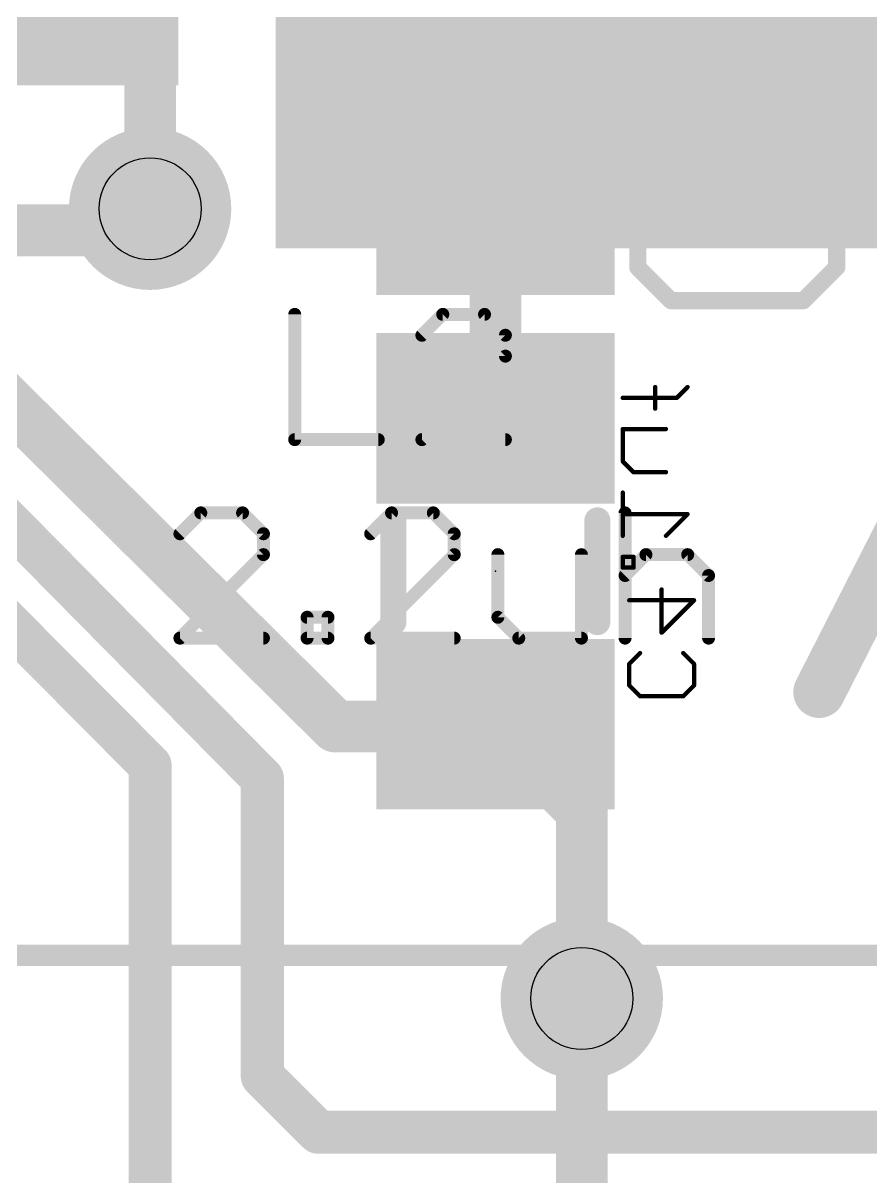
# Model space of a CAD drawing. Extents: x -6 to 101, y -9 to 20.
# Drawn here: x 25.19 to 30.17, y 2.73 to 9.53 of the extents above; entities that cross this region are included whole.
import ezdxf

# ---------------------------------------------------------------- set-up
doc = ezdxf.new("R2010")
doc.units = 0
for name, color, linetype in [('1', 22, 'CONTINUOUS'), ('16', 175, 'CONTINUOUS'), ('18', 82, 'CONTINUOUS'), ('21', 253, 'CONTINUOUS'), ('22', 253, 'CONTINUOUS'), ('24', 7, 'CONTINUOUS'), ('25', 253, 'CONTINUOUS'), ('26', 253, 'CONTINUOUS'), ('29', 253, 'CONTINUOUS'), ('30', 253, 'CONTINUOUS'), ('31', 253, 'CONTINUOUS'), ('32', 253, 'CONTINUOUS'), ('39', 22, 'CONTINUOUS'), ('44', 253, 'CONTINUOUS'), ('51', 253, 'CONTINUOUS'), ('52', 253, 'CONTINUOUS')]:
    doc.layers.add(name, color=color, linetype=linetype)

# ---------------------------------------------------------------- blocks, each defined once
blk = doc.blocks.new('RECT')
blk.add_solid([(-0.5, -0.5), (0.5, -0.5), (-0.5, 0.5), (0.5, 0.5)])
blk = doc.blocks.new('ROUNDV')
at = {"const_width": 0.5}
blk.add_lwpolyline([(0, -0.25, 1), (0, 0.25, 1), (0, -0.25)], format="xyb", dxfattribs=at)

msp = doc.modelspace()

# ---------------------------------------------------------------- linework, layer by layer
at = {"layer": '1'}
for points, const_width in [([(27.763, 9.9618), (28.4734, 9.2514)], 0.3048), ([(28.4734, 9.2514), (30.816, 9.2514)], 0.4064), ([(25.8064, 8.3058), (25.9334, 8.4328)], 0.3048), ([(24.3078, 8.3058), (25.8064, 8.3058)], 0.3048), ([(30.5562, 6.9342), (29.8704, 5.588)], 0.3048), ([(28.4734, 1.4986), (28.4734, 3.7846)], 0.3048)]:
    msp.add_lwpolyline(points, dxfattribs=dict(at, const_width=const_width))
for points, const_width in [([(28.4734, 9.353, 1), (28.4734, 9.1498)], 0.2032), ([(28.4195, 9.1975, 1), (28.5273, 9.3053)], 0.1524), ([(25.9873, 8.3789, 1), (25.8795, 8.4867)], 0.1524), ([(25.7525, 8.3597, 1), (25.8603, 8.2519)], 0.1524), ([(25.8064, 8.2296, 1), (25.8064, 8.382)], 0.1524), ([(29.8025, 5.6226, 1), (29.9383, 5.5534)], 0.1524), ([(28.5496, 3.7846, 1), (28.3972, 3.7846)], 0.1524)]:
    msp.add_lwpolyline(points, format="xyb", dxfattribs=dict(at, const_width=const_width))
at = {"layer": '16'}
for points, const_width in [([(25.9334, 8.4328), (25.9334, 11.0998)], 0.3048), ([(22.5806, 9.144), (26.5938, 5.08)], 0.254), ([(23.622, 8.763), (27.0256, 5.3848)], 0.3048), ([(22.3774, 8.7376), (25.9334, 5.1562)], 0.254), ([(27.9654, 8.6274), (27.9654, 7.1992)], 0.3048), ([(27.0256, 5.3848), (27.951, 5.3848)], 0.3048), ([(27.9654, 5.3992), (27.697, 5.3992)], 0.3048), ([(27.951, 5.3848), (27.9654, 5.3992)], 0.3048), ([(28.4734, 4.8912), (27.9654, 5.3992)], 0.3048), ([(25.9334, 5.1562), (25.9334, 1.4986)], 0.254), ([(26.5938, 5.08), (26.5938, 3.3274)], 0.254), ([(28.4734, 3.7846), (28.4734, 4.8912)], 0.3048), ([(26.5938, 3.3274), (26.924, 2.9972)], 0.254), ([(26.924, 2.9972), (32.7914, 2.9972)], 0.254)]:
    msp.add_lwpolyline(points, dxfattribs=dict(at, const_width=const_width))
for points, const_width in [([(28.0416, 8.6274, 1), (27.8892, 8.6274)], 0.1524), ([(25.8572, 8.4328, 1), (26.0096, 8.4328)], 0.1524), ([(27.8892, 7.1992, 1), (28.0416, 7.1992)], 0.1524), ([(27.0256, 5.461, 1), (27.0256, 5.3086)], 0.1524), ([(26.9719, 5.3307, 1), (27.0793, 5.4389)], 0.1524), ([(27.697, 5.4754, 1), (27.697, 5.323)], 0.1524), ([(27.8971, 5.4387, 1), (28.0049, 5.3309)], 0.1524), ([(28.0193, 5.4531, 1), (27.9115, 5.3453)], 0.1524), ([(28.0193, 5.3453, 1), (27.9115, 5.4531)], 0.1524), ([(27.951, 5.3086, 1), (27.951, 5.461)], 0.1524), ([(27.9654, 5.323, 1), (27.9654, 5.4754)], 0.1524), ([(25.9969, 5.1562, 1), (25.8699, 5.1562)], 0.127), ([(25.8883, 5.1115, 1), (25.9785, 5.2009)], 0.127), ([(26.6573, 5.08, 1), (26.5303, 5.08)], 0.127), ([(26.5486, 5.0354, 1), (26.639, 5.1246)], 0.127), ([(28.5496, 4.8912, 1), (28.3972, 4.8912)], 0.1524), ([(28.4195, 4.8373, 1), (28.5273, 4.9451)], 0.1524), ([(28.3972, 3.7846, 1), (28.5496, 3.7846)], 0.1524), ([(26.6387, 3.3723, 1), (26.5489, 3.2825)], 0.127), ([(26.5303, 3.3274, 1), (26.6573, 3.3274)], 0.127), ([(26.924, 3.0607, 1), (26.924, 2.9337)], 0.127), ([(26.8791, 2.9523, 1), (26.9689, 3.0421)], 0.127)]:
    msp.add_lwpolyline(points, format="xyb", dxfattribs=dict(at, const_width=const_width))
at = {"layer": '21', "const_width": 0.127}
msp.add_lwpolyline([(0.5334, 4.0386), (43.7134, 4.0386)], dxfattribs=at)
at = {"layer": '22', "const_width": 0.1524}
for points in [[(27.3654, 6.5992), (27.3654, 5.9992)], [(28.5654, 6.5992), (28.5654, 5.9992)]]:
    msp.add_lwpolyline(points, dxfattribs=at)
at = {"layer": '22', "const_width": 0.0762}
for points in [[(27.4035, 6.5992, 1), (27.3273, 6.5992)], [(28.6035, 6.5992, 1), (28.5273, 6.5992)], [(27.3273, 5.9992, 1), (27.4035, 5.9992)], [(28.5273, 5.9992, 1), (28.6035, 5.9992)]]:
    msp.add_lwpolyline(points, format="xyb", dxfattribs=at)
at = {"layer": '24'}
msp.add_point((27.9654, 6.2992), dxfattribs=at)
at = {"layer": '25', "const_width": 0.0762}
for points in [[(26.7843, 7.8111), (26.7843, 7.0739)], [(27.6556, 7.8111), (27.5327, 7.6883)], [(27.9013, 7.8111), (27.6556, 7.8111)], [(28.0242, 7.6883), (27.9013, 7.8111)], [(28.0242, 7.5654), (28.0242, 7.6883)], [(27.5327, 7.0739), (28.0242, 7.5654)], [(26.7843, 7.0739), (27.2758, 7.0739)], [(28.0242, 7.0739), (27.5327, 7.0739)], [(26.2317, 6.6427), (26.1088, 6.5199)], [(26.4774, 6.6427), (26.2317, 6.6427)], [(26.6003, 6.5199), (26.4774, 6.6427)], [(27.3543, 6.6427), (27.2315, 6.5199)], [(27.6001, 6.6427), (27.3543, 6.6427)], [(27.7229, 6.5199), (27.6001, 6.6427)], [(28.7283, 6.6427), (28.7283, 5.9055)], [(26.6003, 6.397), (26.6003, 6.5199)], [(27.7229, 6.397), (27.7229, 6.5199)], [(26.1088, 5.9055), (26.6003, 6.397)], [(27.2315, 5.9055), (27.7229, 6.397)], [(27.9799, 6.397), (27.9799, 6.0284)], [(28.4714, 5.9055), (28.4714, 6.397)], [(28.7283, 6.2741), (28.8512, 6.397)], [(28.8512, 6.397), (29.0969, 6.397)], [(29.0969, 6.397), (29.2198, 6.2741)], [(29.2198, 6.2741), (29.2198, 5.9055)], [(26.8572, 5.9055), (26.8572, 6.0284)], [(26.8572, 6.0284), (26.9801, 6.0284)], [(26.9801, 6.0284), (26.9801, 5.9055)], [(27.9799, 6.0284), (28.1027, 5.9055)], [(26.6003, 5.9055), (26.1088, 5.9055)], [(26.9801, 5.9055), (26.8572, 5.9055)], [(27.7229, 5.9055), (27.2315, 5.9055)], [(28.1027, 5.9055), (28.4714, 5.9055)]]:
    msp.add_lwpolyline(points, dxfattribs=at)
at = {"layer": '25', "const_width": 0.0381}
for points in [[(26.8034, 7.8111, 1), (26.7653, 7.8111)], [(27.6556, 7.8302, 1), (27.6556, 7.7921)], [(27.6691, 7.7977, 1), (27.6421, 7.8246)], [(27.9148, 7.8246, 1), (27.8879, 7.7977)], [(27.9013, 7.7921, 1), (27.9013, 7.8302)], [(27.5192, 7.7017, 1), (27.5462, 7.6748)], [(28.0433, 7.6883, 1), (28.0052, 7.6883)], [(28.0107, 7.6748, 1), (28.0377, 7.7017)], [(28.0052, 7.5654, 1), (28.0433, 7.5654)], [(28.0377, 7.5519, 1), (28.0107, 7.5789)], [(26.7843, 7.093, 1), (26.7843, 7.0549)], [(26.7653, 7.0739, 1), (26.8034, 7.0739)], [(27.2758, 7.0549, 1), (27.2758, 7.093)], [(27.5327, 7.093, 1), (27.5327, 7.0549)], [(27.5192, 7.0874, 1), (27.5462, 7.0604)], [(28.0242, 7.0549, 1), (28.0242, 7.093)], [(26.2317, 6.6618, 1), (26.2317, 6.6237)], [(26.2452, 6.6293, 1), (26.2182, 6.6562)], [(26.4909, 6.6562, 1), (26.464, 6.6293)], [(26.4774, 6.6237, 1), (26.4774, 6.6618)], [(27.3543, 6.6618, 1), (27.3543, 6.6237)], [(27.3678, 6.6293, 1), (27.3409, 6.6562)], [(27.6135, 6.6562, 1), (27.5866, 6.6293)], [(27.6001, 6.6237, 1), (27.6001, 6.6618)], [(28.7473, 6.6427, 1), (28.7092, 6.6427)], [(26.0954, 6.5333, 1), (26.1223, 6.5064)], [(26.6194, 6.5199, 1), (26.5813, 6.5199)], [(26.5868, 6.5064, 1), (26.6138, 6.5333)], [(27.218, 6.5333, 1), (27.2449, 6.5064)], [(27.742, 6.5199, 1), (27.7039, 6.5199)], [(27.7095, 6.5064, 1), (27.7364, 6.5333)], [(26.5813, 6.397, 1), (26.6194, 6.397)], [(26.6138, 6.3835, 1), (26.5868, 6.4105)], [(27.7039, 6.397, 1), (27.742, 6.397)], [(27.7364, 6.3835, 1), (27.7095, 6.4105)], [(27.9989, 6.397, 1), (27.9608, 6.397)], [(28.4904, 6.397, 1), (28.4523, 6.397)], [(28.8512, 6.416, 1), (28.8512, 6.3779)], [(28.8646, 6.3835, 1), (28.8377, 6.4105)], [(29.1104, 6.4105, 1), (29.0834, 6.3835)], [(29.0969, 6.3779, 1), (29.0969, 6.416)], [(28.7148, 6.2876, 1), (28.7418, 6.2606)], [(29.2388, 6.2741, 1), (29.2007, 6.2741)], [(29.2063, 6.2606, 1), (29.2332, 6.2876)], [(26.8572, 6.0474, 1), (26.8572, 6.0093)], [(26.8763, 6.0284, 1), (26.8382, 6.0284)], [(26.9992, 6.0284, 1), (26.9611, 6.0284)], [(26.9801, 6.0093, 1), (26.9801, 6.0474)], [(27.9608, 6.0284, 1), (27.9989, 6.0284)], [(27.9933, 6.0418, 1), (27.9664, 6.0149)], [(26.1088, 5.9245, 1), (26.1088, 5.8864)], [(26.0954, 5.919, 1), (26.1223, 5.892)], [(26.6003, 5.8864, 1), (26.6003, 5.9245)], [(26.8572, 5.9245, 1), (26.8572, 5.8864)], [(26.8382, 5.9055, 1), (26.8763, 5.9055)], [(26.9611, 5.9055, 1), (26.9992, 5.9055)], [(26.9801, 5.8864, 1), (26.9801, 5.9245)], [(27.218, 5.919, 1), (27.2449, 5.892)], [(27.2315, 5.9245, 1), (27.2315, 5.8864)], [(27.7229, 5.8864, 1), (27.7229, 5.9245)], [(28.1027, 5.9245, 1), (28.1027, 5.8864)], [(28.0893, 5.892, 1), (28.1162, 5.919)], [(28.4523, 5.9055, 1), (28.4904, 5.9055)], [(28.4714, 5.8864, 1), (28.4714, 5.9245)], [(28.7092, 5.9055, 1), (28.7473, 5.9055)], [(29.2007, 5.9055, 1), (29.2388, 5.9055)]]:
    msp.add_lwpolyline(points, format="xyb", dxfattribs=at)
at = {"layer": '26'}
for points, const_width in [([(29.1934, 9.6465), (29.1934, 9.0618)], 0.1016), ([(29.973, 9.0618), (29.973, 9.6465)], 0.1016), ([(28.8036, 9.0618), (29.973, 9.0618)], 0.1016), ([(28.8036, 8.4771), (28.9985, 8.672)], 0.1016), ([(28.9985, 8.672), (29.3883, 8.672)], 0.1016), ([(29.3883, 8.672), (29.3883, 8.2822)], 0.1016), ([(29.7781, 8.672), (29.973, 8.4771)], 0.1016), ([(28.8036, 8.0873), (28.8036, 8.4771)], 0.1016), ([(29.973, 8.4771), (29.973, 8.0873)], 0.1016), ([(28.9985, 7.8924), (28.8036, 8.0873)], 0.1016), ([(29.973, 8.0873), (29.7781, 7.8924)], 0.1016), ([(29.7781, 7.8924), (28.9985, 7.8924)], 0.1016), ([(28.9054, 7.2562), (28.9054, 7.3833)], 0.0254), ([(29.0325, 7.3198), (29.096, 7.3833)], 0.0254), ([(28.7147, 7.3198), (29.0325, 7.3198)], 0.0254), ([(28.7147, 6.9456), (28.7147, 7.1362)], 0.0254), ([(28.7147, 7.1362), (28.9689, 7.1362)], 0.0254), ([(28.7783, 6.882), (28.7147, 6.9456)], 0.0254), ([(28.9689, 6.882), (28.7783, 6.882)], 0.0254), ([(28.7147, 6.5078), (28.7147, 6.762)], 0.0254), ([(29.096, 6.6349), (28.7147, 6.6349)], 0.0254), ([(28.9689, 6.5078), (29.096, 6.6349)], 0.0254), ([(28.7783, 6.3843), (28.7147, 6.3843)], 0.0254), ([(28.7147, 6.3843), (28.7147, 6.3207)], 0.0254), ([(28.7783, 6.3207), (28.7783, 6.3843)], 0.0254), ([(28.7147, 6.3207), (28.7783, 6.3207)], 0.0254), ([(28.9435, 5.9377), (28.9435, 6.1919)], 0.0254), ([(28.7528, 6.1284), (29.1341, 6.1284)], 0.0254), ([(29.1341, 6.1284), (28.9435, 5.9377)], 0.0254), ([(28.7528, 5.7541), (28.8164, 5.8177)], 0.0254), ([(29.0706, 5.8177), (29.1341, 5.7541)], 0.0254), ([(28.7528, 5.627), (28.7528, 5.7541)], 0.0254), ([(29.1341, 5.7541), (29.1341, 5.627)], 0.0254), ([(28.8164, 5.5635), (28.7528, 5.627)], 0.0254), ([(29.1341, 5.627), (29.0706, 5.5635)], 0.0254), ([(29.0706, 5.5635), (28.8164, 5.5635)], 0.0254)]:
    msp.add_lwpolyline(points, dxfattribs=dict(at, const_width=const_width))
for points, const_width in [([(28.8036, 9.0872, 1), (28.8036, 9.0364)], 0.0508), ([(29.973, 9.0364, 1), (29.973, 9.0872)], 0.0508), ([(29.168, 9.0618, 1), (29.2188, 9.0618)], 0.0508), ([(29.9476, 9.0618, 1), (29.9984, 9.0618)], 0.0508), ([(28.9985, 8.6974, 1), (28.9985, 8.6466)], 0.0508), ([(29.0165, 8.654, 1), (28.9805, 8.69)], 0.0508), ([(29.4137, 8.672, 1), (29.3629, 8.672)], 0.0508), ([(29.3883, 8.6466, 1), (29.3883, 8.6974)], 0.0508), ([(29.7961, 8.69, 1), (29.7601, 8.654)], 0.0508), ([(28.7856, 8.4951, 1), (28.8216, 8.4591)], 0.0508), ([(28.829, 8.4771, 1), (28.7782, 8.4771)], 0.0508), ([(29.9984, 8.4771, 1), (29.9476, 8.4771)], 0.0508), ([(29.955, 8.4591, 1), (29.991, 8.4951)], 0.0508), ([(29.3629, 8.2822, 1), (29.4137, 8.2822)], 0.0508), ([(28.8216, 8.1053, 1), (28.7856, 8.0693)], 0.0508), ([(28.7782, 8.0873, 1), (28.829, 8.0873)], 0.0508), ([(29.9476, 8.0873, 1), (29.9984, 8.0873)], 0.0508), ([(29.991, 8.0693, 1), (29.955, 8.1053)], 0.0508), ([(28.9985, 7.9178, 1), (28.9985, 7.867)], 0.0508), ([(28.9805, 7.8744, 1), (29.0165, 7.9104)], 0.0508), ([(29.7601, 7.9104, 1), (29.7961, 7.8744)], 0.0508), ([(29.7781, 7.867, 1), (29.7781, 7.9178)], 0.0508), ([(28.9117, 7.3833, 1), (28.899, 7.3833)], 0.0127), ([(29.1005, 7.3788, 1), (29.0915, 7.3878)], 0.0127), ([(28.7147, 7.3261, 1), (28.7147, 7.3134)], 0.0127), ([(29.028, 7.3243, 1), (29.037, 7.3153)], 0.0127), ([(29.0325, 7.3134, 1), (29.0325, 7.3261)], 0.0127), ([(28.899, 7.2562, 1), (28.9117, 7.2562)], 0.0127), ([(28.7147, 7.1426, 1), (28.7147, 7.1299)], 0.0127), ([(28.7211, 7.1362, 1), (28.7083, 7.1362)], 0.0127), ([(28.9689, 7.1299, 1), (28.9689, 7.1426)], 0.0127), ([(28.7192, 6.9501, 1), (28.7102, 6.9411)], 0.0127), ([(28.7083, 6.9456, 1), (28.7211, 6.9456)], 0.0127), ([(28.7783, 6.8884, 1), (28.7783, 6.8757)], 0.0127), ([(28.7738, 6.8775, 1), (28.7827, 6.8865)], 0.0127), ([(28.9689, 6.8757, 1), (28.9689, 6.8884)], 0.0127), ([(28.7211, 6.762, 1), (28.7083, 6.762)], 0.0127), ([(28.7147, 6.6413, 1), (28.7147, 6.6286)], 0.0127), ([(29.1005, 6.6304, 1), (29.0915, 6.6394)], 0.0127), ([(29.096, 6.6286, 1), (29.096, 6.6413)], 0.0127), ([(28.7083, 6.5078, 1), (28.7211, 6.5078)], 0.0127), ([(28.9644, 6.5123, 1), (28.9734, 6.5033)], 0.0127), ([(28.7211, 6.3843, 1), (28.7083, 6.3843)], 0.0127), ([(28.7147, 6.3906, 1), (28.7147, 6.3779)], 0.0127), ([(28.7846, 6.3843, 1), (28.7719, 6.3843)], 0.0127), ([(28.7783, 6.3779, 1), (28.7783, 6.3906)], 0.0127), ([(28.7147, 6.3271, 1), (28.7147, 6.3144)], 0.0127), ([(28.7083, 6.3207, 1), (28.7211, 6.3207)], 0.0127), ([(28.7719, 6.3207, 1), (28.7846, 6.3207)], 0.0127), ([(28.7783, 6.3144, 1), (28.7783, 6.3271)], 0.0127), ([(28.9498, 6.1919, 1), (28.9371, 6.1919)], 0.0127), ([(28.7528, 6.1347, 1), (28.7528, 6.122)], 0.0127), ([(29.1386, 6.1239, 1), (29.1296, 6.1328)], 0.0127), ([(29.1341, 6.122, 1), (29.1341, 6.1347)], 0.0127), ([(28.9371, 5.9377, 1), (28.9498, 5.9377)], 0.0127), ([(28.939, 5.9422, 1), (28.948, 5.9332)], 0.0127), ([(28.8208, 5.8132, 1), (28.8119, 5.8222)], 0.0127), ([(29.0751, 5.8222, 1), (29.0661, 5.8132)], 0.0127), ([(28.7592, 5.7541, 1), (28.7464, 5.7541)], 0.0127), ([(28.7483, 5.7586, 1), (28.7573, 5.7497)], 0.0127), ([(29.1405, 5.7541, 1), (29.1278, 5.7541)], 0.0127), ([(29.1296, 5.7497, 1), (29.1386, 5.7586)], 0.0127), ([(28.7573, 5.6315, 1), (28.7483, 5.6225)], 0.0127), ([(29.1386, 5.6225, 1), (29.1296, 5.6315)], 0.0127), ([(28.7464, 5.627, 1), (28.7592, 5.627)], 0.0127), ([(28.8164, 5.5698, 1), (28.8164, 5.5571)], 0.0127), ([(28.8119, 5.559, 1), (28.8208, 5.568)], 0.0127), ([(29.0661, 5.568, 1), (29.0751, 5.559)], 0.0127), ([(29.0706, 5.5571, 1), (29.0706, 5.5698)], 0.0127), ([(29.1278, 5.627, 1), (29.1405, 5.627)], 0.0127)]:
    msp.add_lwpolyline(points, format="xyb", dxfattribs=dict(at, const_width=const_width))
at = {"layer": '44'}
for centre in [(25.9334, 8.4328), (28.4734, 3.7846)]:
    msp.add_circle(centre, 0.3, dxfattribs=at)
at = {"layer": '52', "const_width": 0.1016}
for points in [[(28.5904, 9.2274), (28.5904, 10.1524)], [(27.3404, 9.2274), (27.3404, 10.1274)]]:
    msp.add_lwpolyline(points, dxfattribs=at)
at = {"layer": '52', "const_width": 0.0508}
for points in [[(27.315, 9.2274, 1), (27.3658, 9.2274)], [(28.565, 9.2274, 1), (28.6158, 9.2274)]]:
    msp.add_lwpolyline(points, format="xyb", dxfattribs=at)

# ---------------------------------------------------------------- block references
at = {"layer": '1', "rotation": 270}
for p, xscale, yscale in [((25.2984, 9.9618), 1.4, 1.4), ((28.4734, 9.2514), 1.9, 3.4)]:
    msp.add_blockref('RECT', p, dxfattribs=dict(at, xscale=xscale, yscale=yscale))
at = {"layer": '16', "xscale": 1.2, "yscale": 1.2}
msp.add_blockref('RECT', (27.9654, 8.6274), dxfattribs=at)
at = {"layer": '16', "xscale": 0.8, "yscale": 1.2, "rotation": 270}
for p in [(27.9654, 7.1992), (27.9654, 5.3992)]:
    msp.add_blockref('RECT', p, dxfattribs=at)
at = {"layer": '18', "xscale": 0.9556, "yscale": 0.9556}
for p in [(25.9334, 8.4328), (25.9334, 8.4328), (28.4734, 3.7846), (28.4734, 3.7846)]:
    msp.add_blockref('ROUNDV', p, dxfattribs=at)
at = {"layer": '22', "yscale": 0.3}
for p, xscale in [((27.3654, 9.5274), 0.15), ((27.9654, 9.5274), 0.3), ((28.5654, 9.5274), 0.15)]:
    msp.add_blockref('RECT', p, dxfattribs=dict(at, xscale=xscale))
at = {"layer": '29', "rotation": 270}
for p, xscale, yscale in [((25.2984, 9.9618), 1.6032, 1.6032), ((28.4734, 9.2514), 2.1032, 3.6032)]:
    msp.add_blockref('RECT', p, dxfattribs=dict(at, xscale=xscale, yscale=yscale))
at = {"layer": '30', "xscale": 1.4032, "yscale": 1.4032}
msp.add_blockref('RECT', (27.9654, 8.6274), dxfattribs=at)
at = {"layer": '30', "xscale": 1.0032, "yscale": 1.4032, "rotation": 270}
for p in [(27.9654, 7.1992), (27.9654, 5.3992)]:
    msp.add_blockref('RECT', p, dxfattribs=at)
at = {"layer": '31', "rotation": 270}
for p, xscale, yscale in [((25.2984, 9.9618), 1.4, 1.4), ((28.4734, 9.2514), 1.9, 3.4)]:
    msp.add_blockref('RECT', p, dxfattribs=dict(at, xscale=xscale, yscale=yscale))
at = {"layer": '32', "xscale": 1.2, "yscale": 1.2}
msp.add_blockref('RECT', (27.9654, 8.6274), dxfattribs=at)
at = {"layer": '32', "xscale": 0.8, "yscale": 1.2, "rotation": 270}
for p in [(27.9654, 7.1992), (27.9654, 5.3992)]:
    msp.add_blockref('RECT', p, dxfattribs=at)
at = {"layer": '39', "xscale": 11.43, "yscale": 7.62}
msp.add_blockref('RECT', (35.4584, 12.9286), dxfattribs=at)
at = {"layer": '51', "xscale": 0.95, "yscale": 3.3, "rotation": 270}
msp.add_blockref('RECT', (28.4724, 9.2786), dxfattribs=at)
at = {"layer": '52', "xscale": 1.35, "yscale": 0.6}
msp.add_blockref('RECT', (27.9654, 8.9274), dxfattribs=at)

doc.saveas('drawing.dxf')
